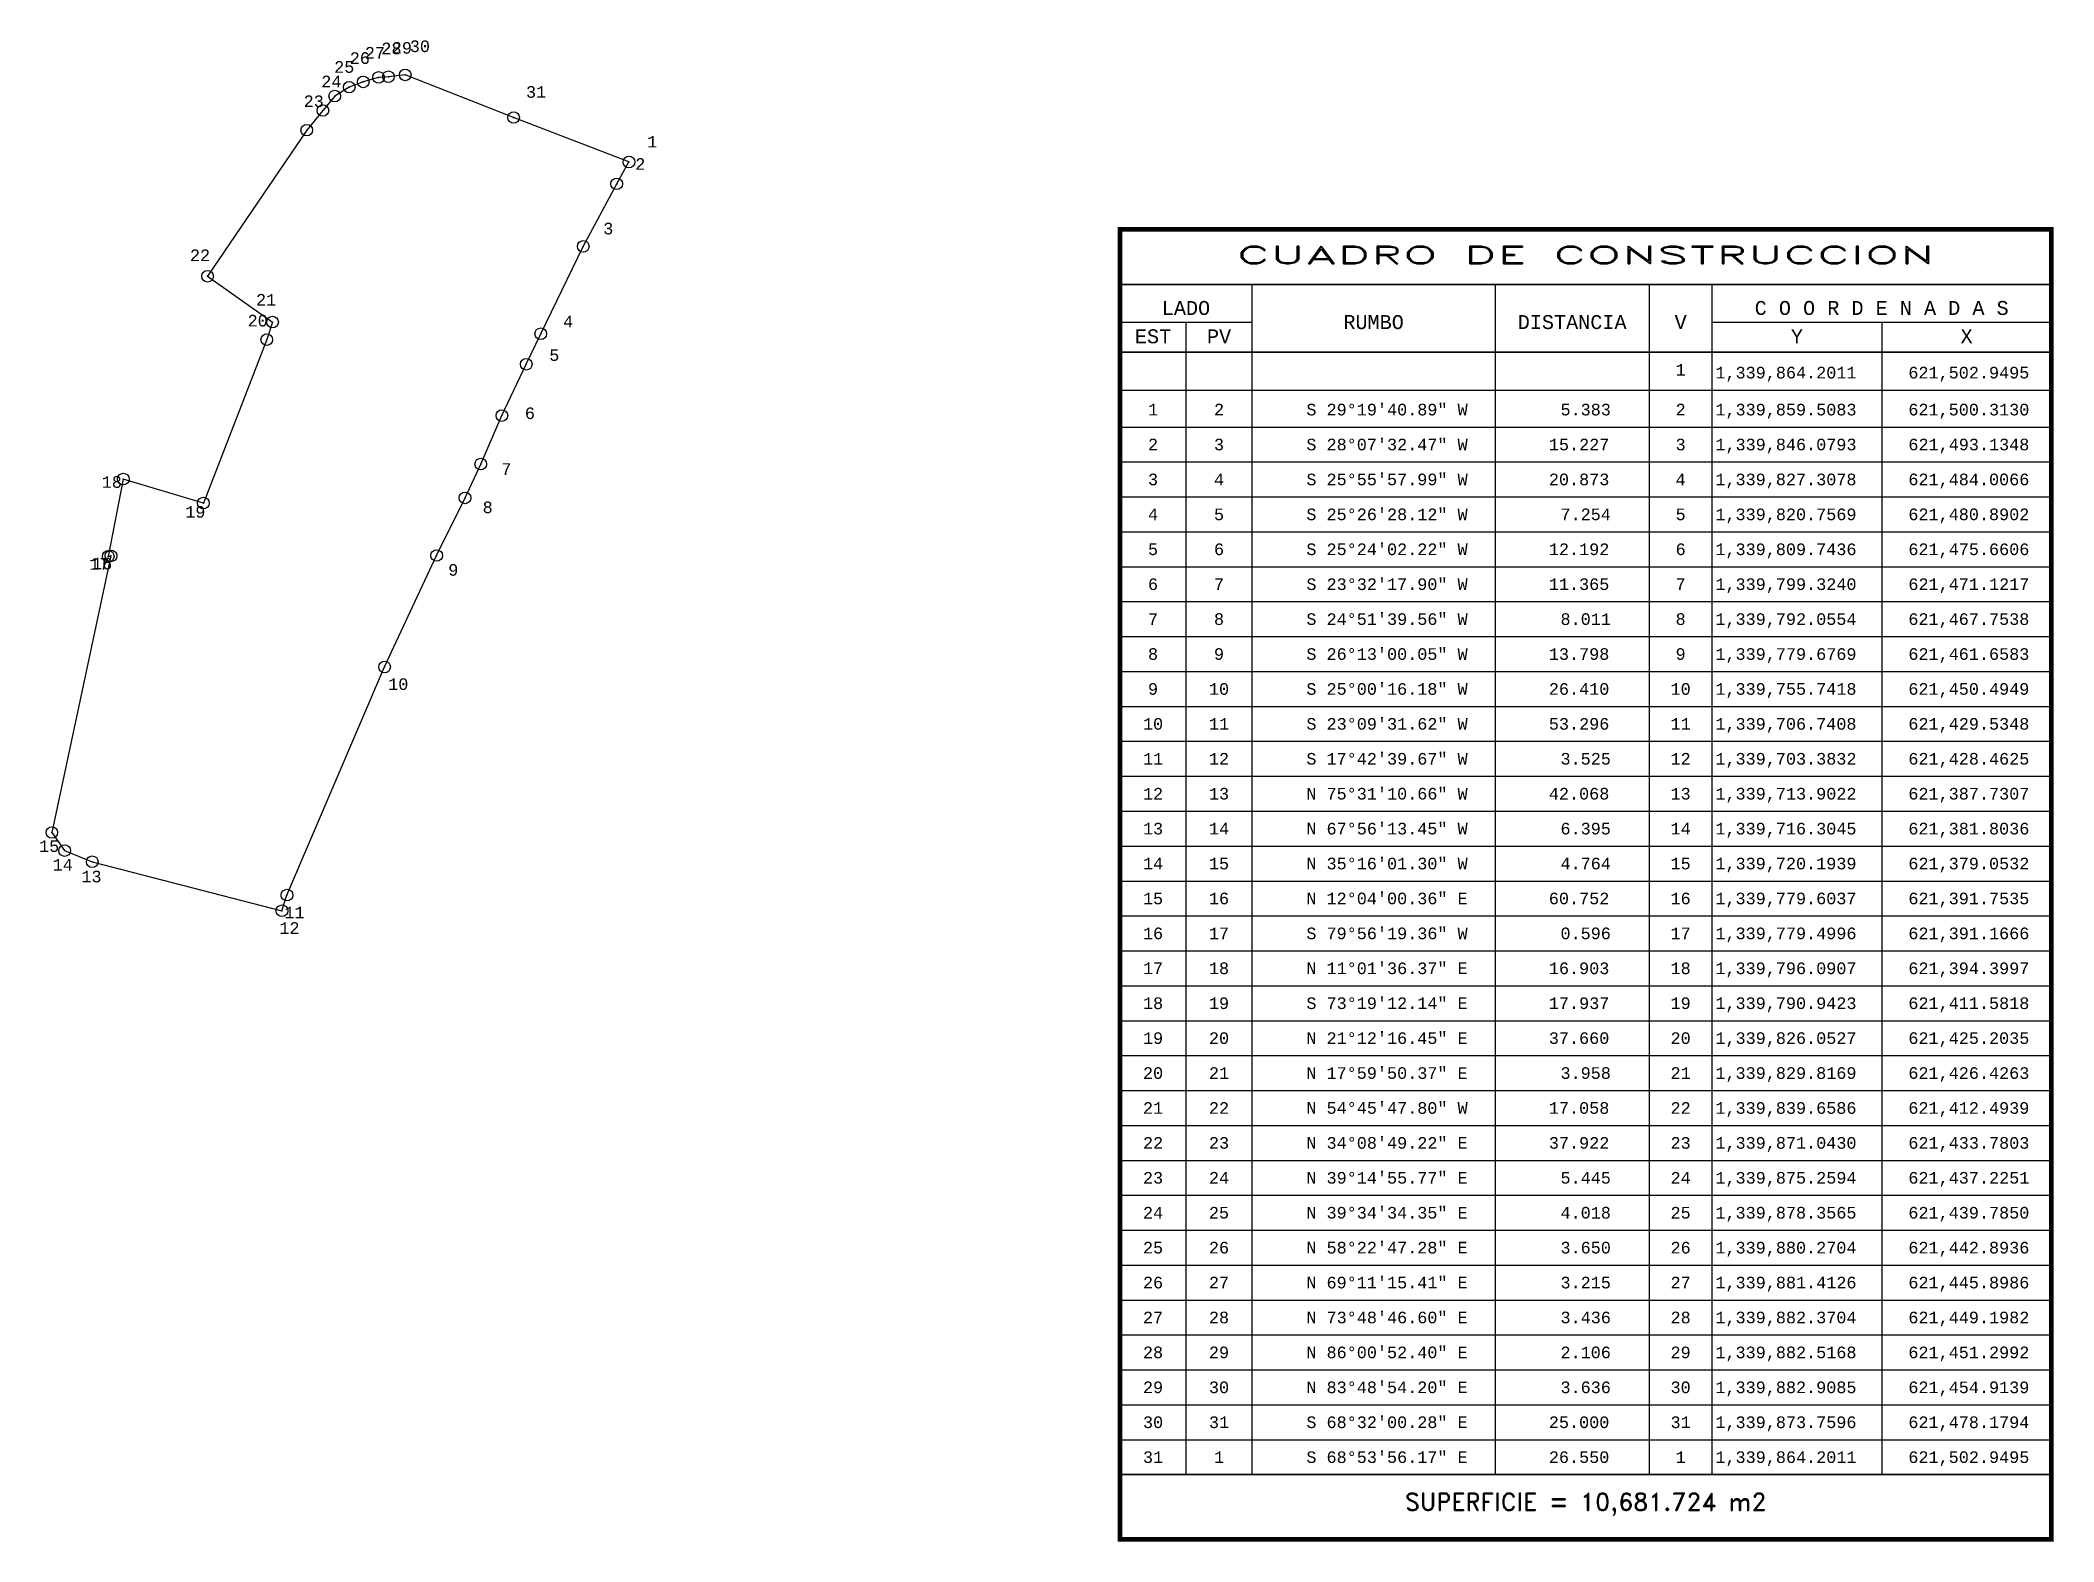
# Model space of a CAD drawing. Header units: millimetres. Extents: x 621377 to 621809, y 1339568 to 1339890.
import ezdxf
from ezdxf.enums import TextEntityAlignment as Align

# ---------------------------------------------------------------- set-up
doc = ezdxf.new("R2010")
doc.units = ezdxf.units.MM
doc.header["$PDMODE"] = 32
doc.header["$PDSIZE"] = 2.5
for name, color, linetype in [('CVL_CUADCON', 1, 'Continuous'), ('CVL_CUADCON_LIN', 8, 'Continuous'), ('CVL_CUADCON_TIT', 1, 'Continuous'), ('CVL_CUADCON_TX', 2, 'Continuous'), ('CVL_PUNTO', 2, 'Continuous'), ('CVL_PUNTO_NUM', 2, 'Continuous')]:
    doc.layers.add(name, color=color, linetype=linetype)
doc.styles.add('HUECA1', font='hueca1.shx')
doc.styles.add('MONOTXT4', font='monotxt4.shx')

msp = doc.modelspace()

# ---------------------------------------------------------------- linework, layer by layer
at = {"color": 0}
msp.add_lwpolyline([(621445.9, 1339881.41), (621442.89, 1339880.27), (621439.79, 1339878.36), (621437.23, 1339875.26), (621433.78, 1339871.04), (621412.49, 1339839.66), (621426.43, 1339829.82), (621425.2, 1339826.05), (621411.58, 1339790.94), (621394.4, 1339796.09), (621391.17, 1339779.5), (621391.75, 1339779.6), (621379.05, 1339720.19), (621381.8, 1339716.3), (621387.73, 1339713.9), (621428.46, 1339703.38), (621429.53, 1339706.74), (621450.49, 1339755.74), (621461.66, 1339779.68), (621467.75, 1339792.06), (621471.12, 1339799.32), (621475.66, 1339809.74), (621480.89, 1339820.76), (621484.01, 1339827.31), (621493.13, 1339846.08), (621500.31, 1339859.51), (621502.95, 1339864.2), (621478.18, 1339873.76), (621454.91, 1339882.91), (621451.3, 1339882.52), (621449.2, 1339882.37), (621445.9, 1339881.41)], dxfattribs=at)
at = {"layer": 'CVL_CUADCON', "color": 1, "linetype": 'Continuous', "const_width": 1, "flags": 128}
msp.add_lwpolyline([(621608.37, 1339849.77), (621808.3, 1339849.77), (621808.3, 1339568.35), (621608.37, 1339568.35)], close=True, dxfattribs=at)
at = {"layer": 'CVL_CUADCON', "color": 1, "linetype": 'Continuous', "const_width": 0.375, "flags": 128}
for points in [[(621608.37, 1339837.9), (621808.3, 1339837.9)], [(621608.37, 1339823.35), (621808.3, 1339823.35)], [(621608.37, 1339582.27), (621808.3, 1339582.27)]]:
    msp.add_lwpolyline(points, dxfattribs=at)
at = {"layer": 'CVL_CUADCON_LIN', "color": 8, "linetype": 'Continuous'}
for p, q in [((621636.69, 1339837.9), (621636.69, 1339582.27)), ((621688.87, 1339837.9), (621688.87, 1339582.27)), ((621721.98, 1339837.9), (621721.98, 1339582.27)), ((621735.44, 1339837.9), (621735.44, 1339582.27)), ((621608.37, 1339829.83), (621636.69, 1339829.83)), ((621622.52, 1339829.83), (621622.52, 1339582.27)), ((621735.44, 1339829.83), (621808.3, 1339829.83)), ((621771.87, 1339829.83), (621771.87, 1339582.27)), ((621608.37, 1339815.21), (621808.3, 1339815.21)), ((621608.37, 1339807.27), (621808.3, 1339807.27)), ((621608.37, 1339799.77), (621808.3, 1339799.77)), ((621608.37, 1339792.27), (621808.3, 1339792.27)), ((621608.37, 1339784.77), (621808.3, 1339784.77)), ((621608.37, 1339777.27), (621808.3, 1339777.27)), ((621608.37, 1339769.77), (621808.3, 1339769.77)), ((621608.37, 1339762.27), (621808.3, 1339762.27)), ((621608.37, 1339754.77), (621808.3, 1339754.77)), ((621608.37, 1339747.27), (621808.3, 1339747.27)), ((621608.37, 1339739.77), (621808.3, 1339739.77)), ((621608.37, 1339732.27), (621808.3, 1339732.27)), ((621608.37, 1339724.77), (621808.3, 1339724.77)), ((621608.37, 1339717.27), (621808.3, 1339717.27)), ((621608.37, 1339709.77), (621808.3, 1339709.77)), ((621608.37, 1339702.27), (621808.3, 1339702.27)), ((621608.37, 1339694.77), (621808.3, 1339694.77)), ((621608.37, 1339687.27), (621808.3, 1339687.27)), ((621608.37, 1339679.77), (621808.3, 1339679.77)), ((621608.37, 1339672.27), (621808.3, 1339672.27)), ((621608.37, 1339664.77), (621808.3, 1339664.77)), ((621608.37, 1339657.27), (621808.3, 1339657.27)), ((621608.37, 1339649.77), (621808.3, 1339649.77)), ((621608.37, 1339642.27), (621808.3, 1339642.27)), ((621608.37, 1339634.77), (621808.3, 1339634.77)), ((621608.37, 1339627.27), (621808.3, 1339627.27)), ((621608.37, 1339619.77), (621808.3, 1339619.77)), ((621608.37, 1339612.27), (621808.3, 1339612.27)), ((621608.37, 1339604.77), (621808.3, 1339604.77)), ((621608.37, 1339597.27), (621808.3, 1339597.27)), ((621608.37, 1339589.77), (621808.3, 1339589.77)), ((621608.37, 1339582.27), (621808.3, 1339582.27))]:
    msp.add_line(p, q, dxfattribs=at)
at = {"layer": 'CVL_PUNTO', "color": 2}
for p in [(621442.89, 1339880.27), (621445.9, 1339881.41), (621449.2, 1339882.37), (621451.3, 1339882.52), (621454.91, 1339882.91), (621439.79, 1339878.36), (621437.23, 1339875.26), (621478.18, 1339873.76), (621433.78, 1339871.04), (621502.95, 1339864.2), (621500.31, 1339859.51), (621493.13, 1339846.08), (621412.49, 1339839.66), (621426.43, 1339829.82), (621425.2, 1339826.05), (621484.01, 1339827.31), (621480.89, 1339820.76), (621475.66, 1339809.74), (621471.12, 1339799.32), (621394.4, 1339796.09), (621411.58, 1339790.94), (621467.75, 1339792.06), (621391.17, 1339779.5), (621391.75, 1339779.6), (621461.66, 1339779.68), (621450.49, 1339755.74), (621379.05, 1339720.19), (621381.8, 1339716.3), (621387.73, 1339713.9), (621428.46, 1339703.38), (621429.53, 1339706.74)]:
    msp.add_point(p, dxfattribs=at)

# ---------------------------------------------------------------- texts
at = {"layer": 'CVL_CUADCON_TIT', "color": 1, "style": 'HUECA1', "width": 1.758658}
msp.add_text('CUADRO DE CONSTRUCCION', height=3.75, dxfattribs=at).set_placement((621633.37, 1339842.34), (621783.3, 1339842.34), align=Align.FIT)
at = {"layer": 'CVL_CUADCON_TIT', "color": 1, "style": 'MONOTXT4'}
for s, p in [('LADO', (621622.52, 1339831.35)), ('C O O R D E N A D A S', (621771.87, 1339831.35)), ('EST', (621615.45, 1339825.26)), ('PV', (621629.62, 1339825.26)), ('Y', (621753.67, 1339825.26)), ('X', (621790.1, 1339825.26))]:
    msp.add_text(s, height=3, dxfattribs=at).set_placement(p, align=Align.CENTER)
at = {"layer": 'CVL_CUADCON_TIT', "color": 1}
for s, height, style, p in [('RUMBO', 3, 'MONOTXT4', (621662.8, 1339829.82)), ('DISTANCIA', 3, 'MONOTXT4', (621705.42, 1339829.82)), ('V', 3, 'MONOTXT4', (621728.72, 1339829.82)), ('SUPERFICIE = 10,681.724 m2', 3.75, 'HUECA1', (621708.34, 1339575.85))]:
    msp.add_text(s, height=height, dxfattribs=dict(at, style=style)).set_placement(p, align=Align.MIDDLE)
at = {"layer": 'CVL_CUADCON_TX', "color": 2, "style": 'MONOTXT4'}
for s, p in [('1', (621728.71, 1339818.34)), ('1', (621615.45, 1339809.77)), ('2', (621629.61, 1339809.77)), ('2', (621728.71, 1339809.77)), ('2', (621615.45, 1339802.27)), ('3', (621629.61, 1339802.27)), ('3', (621728.71, 1339802.27)), ('3', (621615.45, 1339794.77)), ('4', (621629.61, 1339794.77)), ('4', (621728.71, 1339794.77)), ('4', (621615.45, 1339787.27)), ('5', (621629.61, 1339787.27)), ('5', (621728.71, 1339787.27)), ('5', (621615.45, 1339779.77)), ('6', (621629.61, 1339779.77)), ('6', (621728.71, 1339779.77)), ('6', (621615.45, 1339772.27)), ('7', (621629.61, 1339772.27)), ('7', (621728.71, 1339772.27)), ('7', (621615.45, 1339764.77)), ('8', (621629.61, 1339764.77)), ('8', (621728.71, 1339764.77)), ('8', (621615.45, 1339757.27)), ('9', (621629.61, 1339757.27)), ('9', (621728.71, 1339757.27)), ('9', (621615.45, 1339749.77)), ('10', (621629.61, 1339749.77)), ('10', (621728.71, 1339749.77)), ('10', (621615.45, 1339742.27)), ('11', (621629.61, 1339742.27)), ('11', (621728.71, 1339742.27)), ('11', (621615.45, 1339734.77)), ('12', (621629.61, 1339734.77)), ('12', (621728.71, 1339734.77)), ('12', (621615.45, 1339727.27)), ('13', (621629.61, 1339727.27)), ('13', (621728.71, 1339727.27)), ('13', (621615.45, 1339719.77)), ('14', (621629.61, 1339719.77)), ('14', (621728.71, 1339719.77)), ('14', (621615.45, 1339712.27)), ('15', (621629.61, 1339712.27)), ('15', (621728.71, 1339712.27)), ('15', (621615.45, 1339704.77)), ('16', (621629.61, 1339704.77)), ('16', (621728.71, 1339704.77)), ('16', (621615.45, 1339697.27)), ('17', (621629.61, 1339697.27)), ('17', (621728.71, 1339697.27)), ('17', (621615.45, 1339689.77)), ('18', (621629.61, 1339689.77)), ('18', (621728.71, 1339689.77)), ('18', (621615.45, 1339682.27)), ('19', (621629.61, 1339682.27)), ('19', (621728.71, 1339682.27)), ('19', (621615.45, 1339674.77)), ('20', (621629.61, 1339674.77)), ('20', (621728.71, 1339674.77)), ('20', (621615.45, 1339667.27)), ('21', (621629.61, 1339667.27)), ('21', (621728.71, 1339667.27)), ('21', (621615.45, 1339659.77)), ('22', (621629.61, 1339659.77)), ('22', (621728.71, 1339659.77)), ('22', (621615.45, 1339652.27)), ('23', (621629.61, 1339652.27)), ('23', (621728.71, 1339652.27)), ('23', (621615.45, 1339644.77)), ('24', (621629.61, 1339644.77)), ('24', (621728.71, 1339644.77)), ('24', (621615.45, 1339637.27)), ('25', (621629.61, 1339637.27)), ('25', (621728.71, 1339637.27)), ('25', (621615.45, 1339629.77)), ('26', (621629.61, 1339629.77)), ('26', (621728.71, 1339629.77)), ('26', (621615.45, 1339622.27)), ('27', (621629.61, 1339622.27)), ('27', (621728.71, 1339622.27)), ('27', (621615.45, 1339614.77)), ('28', (621629.61, 1339614.77)), ('28', (621728.71, 1339614.77)), ('28', (621615.45, 1339607.27)), ('29', (621629.61, 1339607.27)), ('29', (621728.71, 1339607.27)), ('29', (621615.45, 1339599.77)), ('30', (621629.61, 1339599.77)), ('30', (621728.71, 1339599.77)), ('30', (621615.45, 1339592.27)), ('31', (621629.61, 1339592.27)), ('31', (621728.71, 1339592.27)), ('31', (621615.45, 1339584.77)), ('1', (621629.61, 1339584.77)), ('1', (621728.71, 1339584.77))]:
    msp.add_text(s, height=2.5, dxfattribs=at).set_placement(p, align=Align.CENTER)
for s, p in [('1,339,864.2011', (621736.17, 1339817.71)), ('621,502.9495', (621777.6, 1339817.71)), ('S 29%%d19\'40.89" W', (621648.37, 1339809.77)), ('5.383', (621702.92, 1339809.77)), ('1,339,859.5083', (621736.17, 1339809.77)), ('621,500.3130', (621777.6, 1339809.77)), ('S 28%%d07\'32.47" W', (621648.37, 1339802.27)), ('15.227', (621700.42, 1339802.27)), ('1,339,846.0793', (621736.17, 1339802.27)), ('621,493.1348', (621777.6, 1339802.27)), ('S 25%%d55\'57.99" W', (621648.37, 1339794.77)), ('20.873', (621700.42, 1339794.77)), ('1,339,827.3078', (621736.17, 1339794.77)), ('621,484.0066', (621777.6, 1339794.77)), ('S 25%%d26\'28.12" W', (621648.37, 1339787.27)), ('7.254', (621702.92, 1339787.27)), ('1,339,820.7569', (621736.17, 1339787.27)), ('621,480.8902', (621777.6, 1339787.27)), ('S 25%%d24\'02.22" W', (621648.37, 1339779.77)), ('12.192', (621700.42, 1339779.77)), ('1,339,809.7436', (621736.17, 1339779.77)), ('621,475.6606', (621777.6, 1339779.77)), ('S 23%%d32\'17.90" W', (621648.37, 1339772.27)), ('11.365', (621700.42, 1339772.27)), ('1,339,799.3240', (621736.17, 1339772.27)), ('621,471.1217', (621777.6, 1339772.27)), ('S 24%%d51\'39.56" W', (621648.37, 1339764.77)), ('8.011', (621702.92, 1339764.77)), ('1,339,792.0554', (621736.17, 1339764.77)), ('621,467.7538', (621777.6, 1339764.77)), ('S 26%%d13\'00.05" W', (621648.37, 1339757.27)), ('13.798', (621700.42, 1339757.27)), ('1,339,779.6769', (621736.17, 1339757.27)), ('621,461.6583', (621777.6, 1339757.27)), ('S 25%%d00\'16.18" W', (621648.37, 1339749.77)), ('26.410', (621700.42, 1339749.77)), ('1,339,755.7418', (621736.17, 1339749.77)), ('621,450.4949', (621777.6, 1339749.77)), ('S 23%%d09\'31.62" W', (621648.37, 1339742.27)), ('53.296', (621700.42, 1339742.27)), ('1,339,706.7408', (621736.17, 1339742.27)), ('621,429.5348', (621777.6, 1339742.27)), ('S 17%%d42\'39.67" W', (621648.37, 1339734.77)), ('3.525', (621702.92, 1339734.77)), ('1,339,703.3832', (621736.17, 1339734.77)), ('621,428.4625', (621777.6, 1339734.77)), ('N 75%%d31\'10.66" W', (621648.37, 1339727.27)), ('42.068', (621700.42, 1339727.27)), ('1,339,713.9022', (621736.17, 1339727.27)), ('621,387.7307', (621777.6, 1339727.27)), ('N 67%%d56\'13.45" W', (621648.37, 1339719.77)), ('6.395', (621702.92, 1339719.77)), ('1,339,716.3045', (621736.17, 1339719.77)), ('621,381.8036', (621777.6, 1339719.77)), ('N 35%%d16\'01.30" W', (621648.37, 1339712.27)), ('4.764', (621702.92, 1339712.27)), ('1,339,720.1939', (621736.17, 1339712.27)), ('621,379.0532', (621777.6, 1339712.27)), ('N 12%%d04\'00.36" E', (621648.37, 1339704.77)), ('60.752', (621700.42, 1339704.77)), ('1,339,779.6037', (621736.17, 1339704.77)), ('621,391.7535', (621777.6, 1339704.77)), ('S 79%%d56\'19.36" W', (621648.37, 1339697.27)), ('0.596', (621702.92, 1339697.27)), ('1,339,779.4996', (621736.17, 1339697.27)), ('621,391.1666', (621777.6, 1339697.27)), ('N 11%%d01\'36.37" E', (621648.37, 1339689.77)), ('16.903', (621700.42, 1339689.77)), ('1,339,796.0907', (621736.17, 1339689.77)), ('621,394.3997', (621777.6, 1339689.77)), ('S 73%%d19\'12.14" E', (621648.37, 1339682.27)), ('17.937', (621700.42, 1339682.27)), ('1,339,790.9423', (621736.17, 1339682.27)), ('621,411.5818', (621777.6, 1339682.27)), ('N 21%%d12\'16.45" E', (621648.37, 1339674.77)), ('37.660', (621700.42, 1339674.77)), ('1,339,826.0527', (621736.17, 1339674.77)), ('621,425.2035', (621777.6, 1339674.77)), ('N 17%%d59\'50.37" E', (621648.37, 1339667.27)), ('3.958', (621702.92, 1339667.27)), ('1,339,829.8169', (621736.17, 1339667.27)), ('621,426.4263', (621777.6, 1339667.27)), ('N 54%%d45\'47.80" W', (621648.37, 1339659.77)), ('17.058', (621700.42, 1339659.77)), ('1,339,839.6586', (621736.17, 1339659.77)), ('621,412.4939', (621777.6, 1339659.77)), ('N 34%%d08\'49.22" E', (621648.37, 1339652.27)), ('37.922', (621700.42, 1339652.27)), ('1,339,871.0430', (621736.17, 1339652.27)), ('621,433.7803', (621777.6, 1339652.27)), ('N 39%%d14\'55.77" E', (621648.37, 1339644.77)), ('5.445', (621702.92, 1339644.77)), ('1,339,875.2594', (621736.17, 1339644.77)), ('621,437.2251', (621777.6, 1339644.77)), ('N 39%%d34\'34.35" E', (621648.37, 1339637.27)), ('4.018', (621702.92, 1339637.27)), ('1,339,878.3565', (621736.17, 1339637.27)), ('621,439.7850', (621777.6, 1339637.27)), ('N 58%%d22\'47.28" E', (621648.37, 1339629.77)), ('3.650', (621702.92, 1339629.77)), ('1,339,880.2704', (621736.17, 1339629.77)), ('621,442.8936', (621777.6, 1339629.77)), ('N 69%%d11\'15.41" E', (621648.37, 1339622.27)), ('3.215', (621702.92, 1339622.27)), ('1,339,881.4126', (621736.17, 1339622.27)), ('621,445.8986', (621777.6, 1339622.27)), ('N 73%%d48\'46.60" E', (621648.37, 1339614.77)), ('3.436', (621702.92, 1339614.77)), ('1,339,882.3704', (621736.17, 1339614.77)), ('621,449.1982', (621777.6, 1339614.77)), ('N 86%%d00\'52.40" E', (621648.37, 1339607.27)), ('2.106', (621702.92, 1339607.27)), ('1,339,882.5168', (621736.17, 1339607.27)), ('621,451.2992', (621777.6, 1339607.27)), ('N 83%%d48\'54.20" E', (621648.37, 1339599.77)), ('3.636', (621702.92, 1339599.77)), ('1,339,882.9085', (621736.17, 1339599.77)), ('621,454.9139', (621777.6, 1339599.77)), ('S 68%%d32\'00.28" E', (621648.37, 1339592.27)), ('25.000', (621700.42, 1339592.27)), ('1,339,873.7596', (621736.17, 1339592.27)), ('621,478.1794', (621777.6, 1339592.27)), ('S 68%%d53\'56.17" E', (621648.37, 1339584.77)), ('26.550', (621700.42, 1339584.77)), ('1,339,864.2011', (621736.17, 1339584.77)), ('621,502.9495', (621777.6, 1339584.77))]:
    msp.add_text(s, height=2.5, dxfattribs=at).set_placement(p)
at = {"layer": 'CVL_PUNTO_NUM', "color": 2, "style": 'MONOTXT4'}
for s, p in [('28', (621449.78, 1339887.34)), ('29', (621452.03, 1339887.46)), ('30', (621455.9, 1339887.81)), ('25', (621439.66, 1339883.36)), ('26', (621443.01, 1339885.27)), ('27', (621446.24, 1339886.4)), ('24', (621436.89, 1339880.25)), ('23', (621433.11, 1339876)), ('31', (621480.84, 1339878)), ('1', (621506.86, 1339867.32)), ('2', (621504.3, 1339862.52)), ('3', (621497.42, 1339848.65)), ('22', (621408.7, 1339842.91)), ('21', (621422.88, 1339833.35)), ('20', (621421.08, 1339828.88)), ('4', (621488.81, 1339828.69)), ('5', (621485.84, 1339821.48)), ('6', (621480.6, 1339808.99)), ('7', (621475.55, 1339797)), ('18', (621389.76, 1339794.22)), ('19', (621407.69, 1339787.8)), ('8', (621471.53, 1339788.78)), ('17', (621387.09, 1339776.61)), ('16', (621387.68, 1339776.7)), ('9', (621464.15, 1339775.34)), ('10', (621451.26, 1339750.8)), ('15', (621376.31, 1339716.01)), ('14', (621379.22, 1339712.02)), ('13', (621385.39, 1339709.48)), ('11', (621428.99, 1339701.77)), ('12', (621427.89, 1339698.42))]:
    msp.add_text(s, height=2.5, dxfattribs=at).set_placement(p)

doc.saveas('drawing.dxf')
